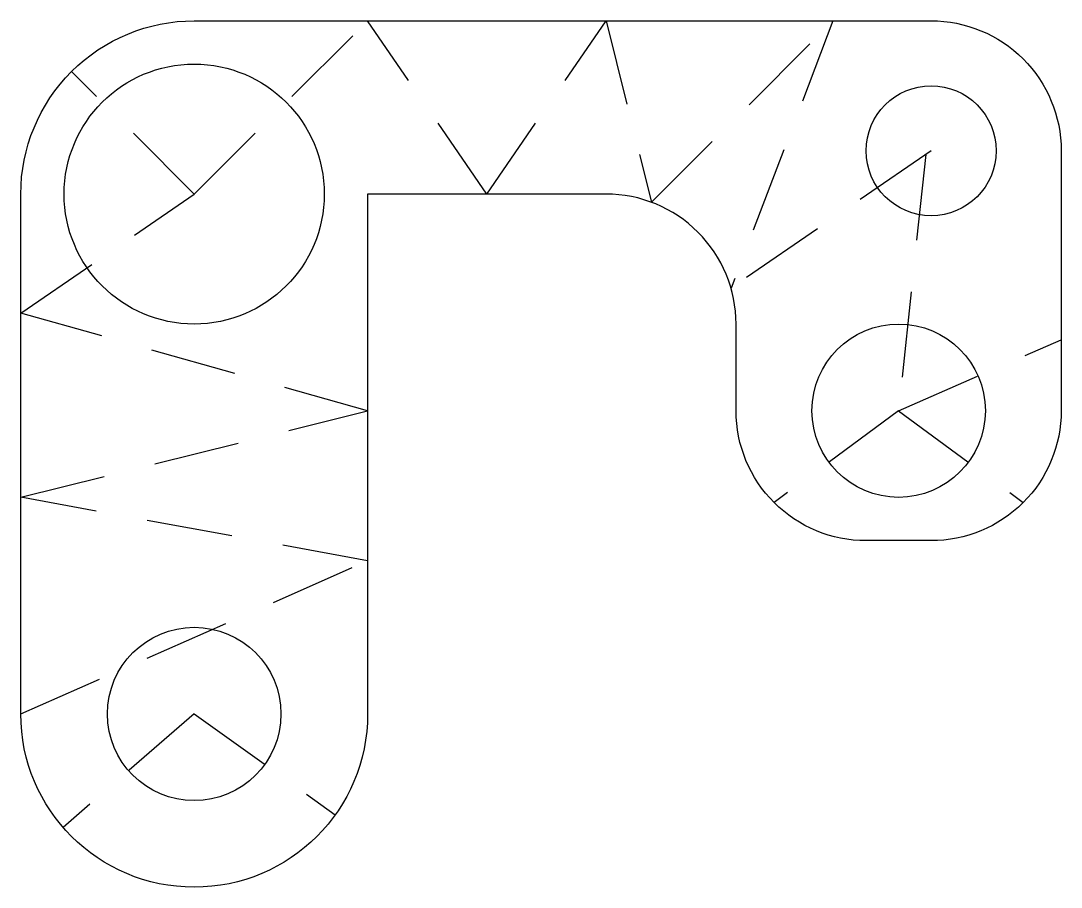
# Model space of a CAD drawing. Header units: inches. Extents: x -1.12 to 0.88, y -1.08 to 0.58.
import ezdxf

# ---------------------------------------------------------------- set-up
doc = ezdxf.new("R2010")
doc.units = ezdxf.units.IN
doc.header["$MEASUREMENT"] = 0
doc.linetypes.add('DASHED', pattern=[0.2067, 0.1654, -0.0413])

msp = doc.modelspace()

# ---------------------------------------------------------------- linework, layer by layer
at = {"color": 190, "linetype": 'DASHED', "lineweight": 25, "true_color": 0x8018ff}
for p, q in [((-0.7917, 0.25), (-0.4583, 0.5833)), ((-0.2292, 0.25), (-0.4583, 0.5833)), ((-0.2292, 0.25), (0, 0.5833)), ((0, 0.5833), (0.0873, 0.2343)), ((0.0873, 0.2343), (0.4363, 0.5833)), ((0.4363, 0.5833), (0.2403, 0.0689)), ((-0.7917, 0.25), (-1.0274, 0.4857)), ((0.625, 0.3333), (0.2403, 0.0689)), ((0.6145, 0.3261), (0.5625, -0.1667)), ((-1.125, 0.0208), (-0.7917, 0.25)), ((-0.4583, -0.1667), (-1.125, 0.0208)), ((0.5625, -0.1667), (0.875, -0.0303)), ((-1.125, -0.3333), (-0.4583, -0.1667)), ((0.5625, -0.1667), (0.3232, -0.3434)), ((0.5625, -0.1667), (0.8018, -0.3434)), ((-0.4583, -0.4552), (-1.125, -0.3333)), ((-1.125, -0.75), (-0.4583, -0.4552)), ((-0.7917, -0.75), (-1.0435, -0.9684)), ((-0.7917, -0.75), (-0.5206, -0.944))]:
    msp.add_line(p, q, dxfattribs=at)
msp.add_lwpolyline([(-1.125, -0.75), (-1.125, 0.25, -0.414214), (-0.7917, 0.5833), (0.625, 0.5833, -0.414214), (0.875, 0.3333), (0.875, -0.1667, -0.414214), (0.625, -0.4167), (0.5, -0.4167, -0.414214), (0.25, -0.1667), (0.25, 0, 0.414214), (0, 0.25), (-0.4583, 0.25), (-0.4583, -0.75, -1)], format="xyb", close=True)
for centre, radius in [((-0.7917, 0.25), 0.25), ((0.625, 0.3333), 0.125), ((0.5625, -0.1667), 0.1667), ((-0.7917, -0.75), 0.1667)]:
    msp.add_circle(centre, radius)

doc.saveas('drawing.dxf')
